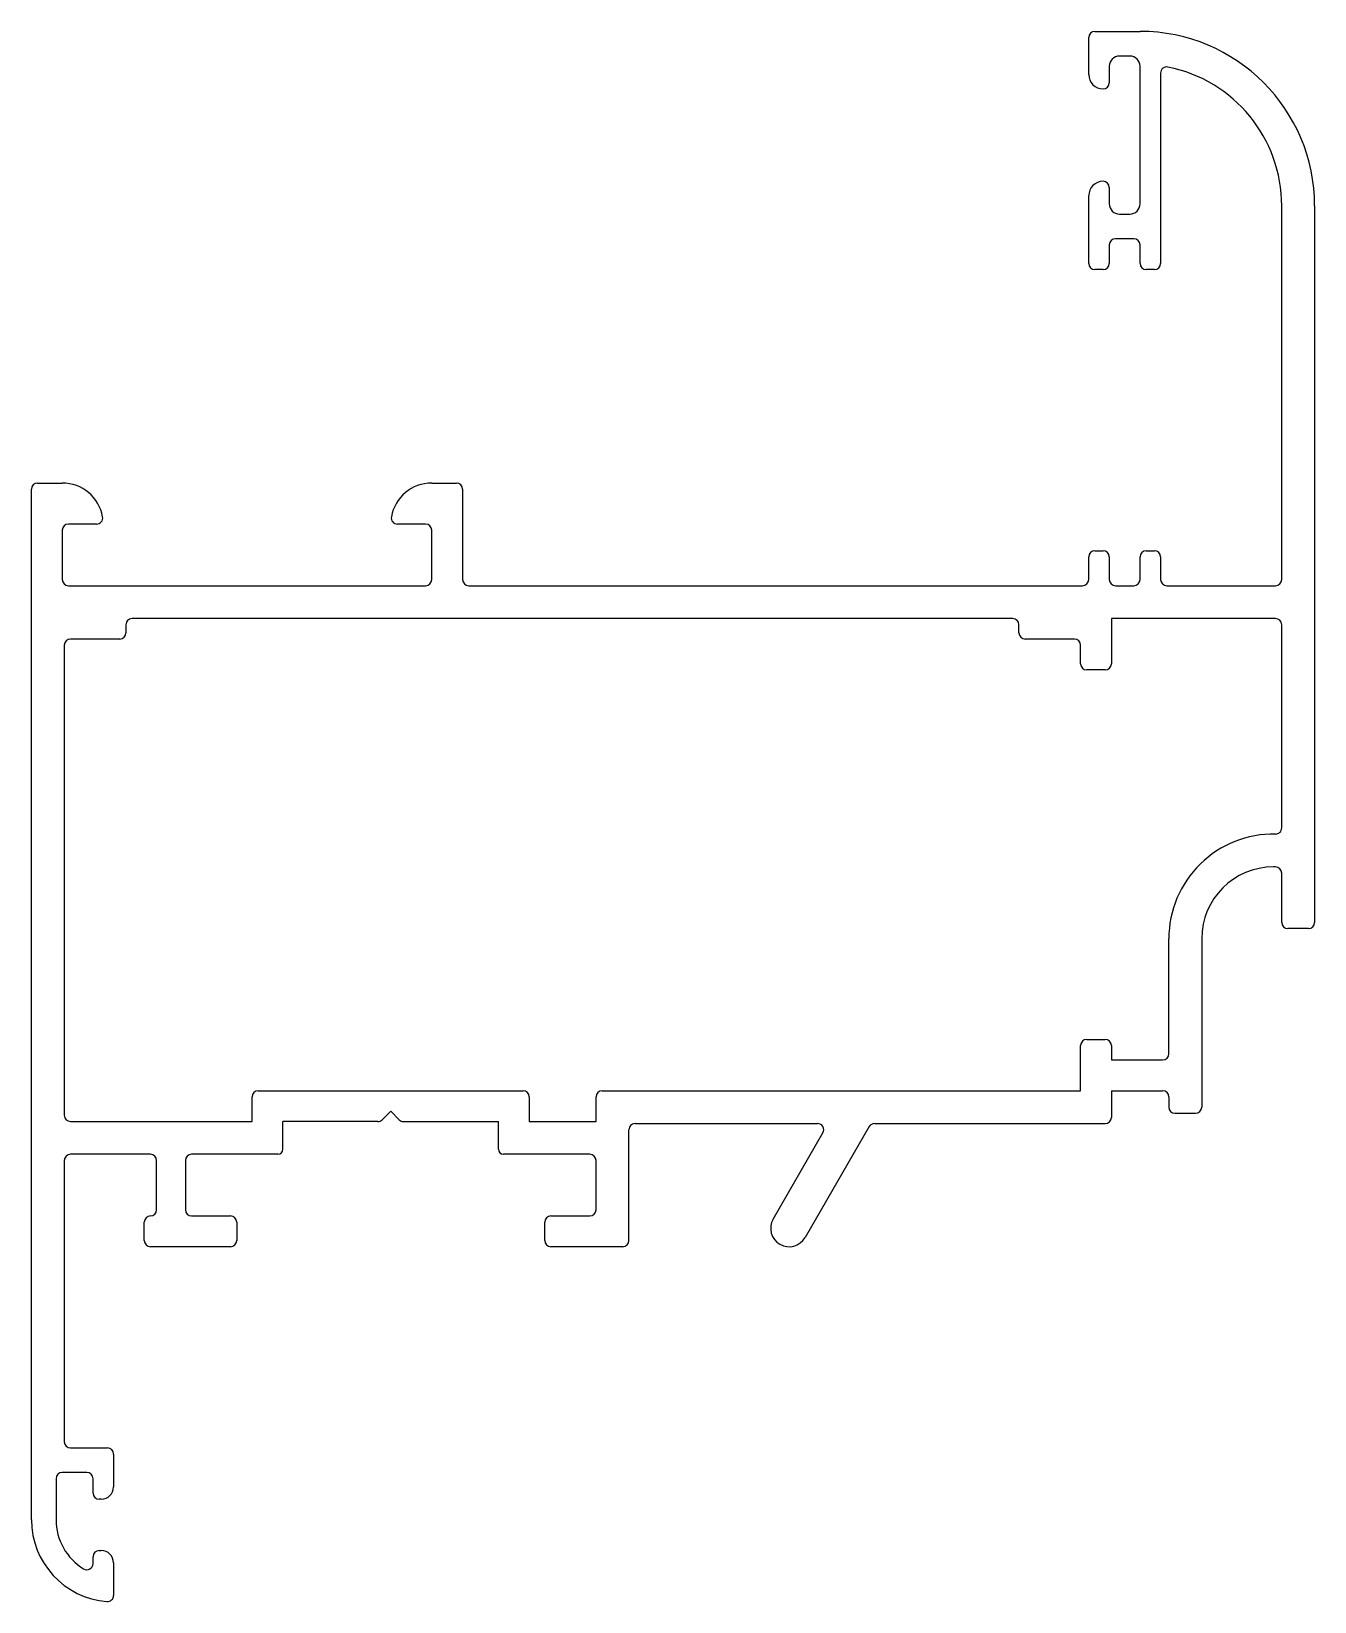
# Model space of a CAD drawing. Extents: x 805.8 to 868.3, y 726.3 to 802.8.
import ezdxf

# ---------------------------------------------------------------- set-up
doc = ezdxf.new("R2010")
doc.units = 0
doc.layers.get('0').update_dxf_attribs({"linetype": 'CONTINUOUS'})

msp = doc.modelspace()

# ---------------------------------------------------------------- linework, layer by layer
for p, q in [((857.294, 800.701), (857.294, 802.501)), ((857.594, 802.801), (859.794, 802.801)), ((858.294, 801.101), (858.294, 800.301)), ((859.294, 801.601), (858.794, 801.601)), ((859.794, 794.401), (859.794, 801.101)), ((860.794, 800.772), (860.794, 791.501)), ((857.294, 791.501), (857.294, 794.801)), ((858.294, 795.201), (858.294, 794.401)), ((866.694, 776.101), (866.694, 794.301)), ((868.294, 794.301), (868.294, 759.401)), ((858.794, 793.901), (859.294, 793.901)), ((859.494, 792.701), (858.594, 792.701)), ((858.294, 792.401), (858.294, 791.501)), ((859.794, 791.501), (859.794, 792.401)), ((857.994, 791.201), (857.594, 791.201)), ((860.494, 791.201), (860.094, 791.201)), ((805.794, 730.3), (805.794, 780.5)), ((806.094, 780.8), (807.294, 780.8)), ((825.294, 780.8), (826.494, 780.8)), ((826.794, 780.5), (826.794, 776.1)), ((808.967, 778.8), (807.594, 778.8)), ((824.994, 778.8), (823.621, 778.8)), ((807.294, 778.5), (807.294, 776.1)), ((825.294, 776.1), (825.294, 778.5)), ((857.294, 776.1), (857.294, 777.201)), ((857.594, 777.501), (857.994, 777.501)), ((858.294, 777.201), (858.294, 776.101)), ((859.794, 776.101), (859.794, 777.201)), ((860.094, 777.501), (860.494, 777.501)), ((860.794, 777.201), (860.794, 776.101)), ((807.594, 775.8), (824.994, 775.8)), ((827.094, 775.8), (856.994, 775.8)), ((858.594, 775.801), (859.494, 775.801)), ((861.094, 775.801), (866.394, 775.801)), ((853.594, 774.2), (810.694, 774.2)), ((866.394, 774.201), (858.394, 774.201)), ((858.394, 774.201), (858.394, 772)), ((810.394, 773.9), (810.394, 773.5)), ((853.894, 773.5), (853.894, 773.9)), ((866.694, 764), (866.694, 773.901)), ((807.394, 772.9), (807.394, 750)), ((810.094, 773.2), (807.694, 773.2)), ((856.594, 773.2), (854.194, 773.2)), ((856.894, 772), (856.894, 772.9)), ((858.094, 771.7), (857.194, 771.7)), ((866.394, 762.101), (866.294, 762.101)), ((866.694, 759.401), (866.694, 761.801)), ((867.994, 759.101), (866.994, 759.101)), ((861.194, 753), (861.194, 758.601)), ((862.794, 758.601), (862.794, 750.4)), ((857.194, 753.7), (858.094, 753.7)), ((856.894, 751.2), (856.894, 753.4)), ((858.394, 753.4), (858.394, 752.7)), ((858.394, 752.7), (860.894, 752.7)), ((816.844, 751.2), (829.744, 751.2)), ((833.594, 751.2), (856.894, 751.2)), ((858.394, 751.2), (858.394, 749.9)), ((858.394, 751.2), (860.894, 751.2)), ((816.544, 749.7), (816.544, 750.9)), ((830.044, 750.9), (830.044, 749.7)), ((833.294, 749.7), (833.294, 750.9)), ((861.194, 750.9), (861.194, 750.4)), ((807.694, 749.7), (816.544, 749.7)), ((822.67, 749.7), (818.044, 749.7)), ((818.044, 748.35), (818.044, 749.7)), ((823.294, 750.2), (822.882, 749.788)), ((823.706, 749.788), (823.294, 750.2)), ((823.918, 749.7), (828.544, 749.7)), ((828.544, 748.35), (828.544, 749.7)), ((830.044, 749.7), (833.294, 749.7)), ((835.194, 749.6), (844.087, 749.6)), ((846.859, 749.6), (858.094, 749.6)), ((861.494, 750.1), (862.494, 750.1)), ((834.894, 743.9), (834.894, 749.3)), ((841.922, 744.949), (844.347, 749.15)), ((846.599, 749.45), (843.481, 744.049)), ((811.594, 748.1), (807.694, 748.1)), ((817.794, 748.1), (813.594, 748.1)), ((832.994, 748.1), (828.794, 748.1)), ((807.394, 747.8), (807.394, 734.1)), ((811.894, 745.4), (811.894, 747.8)), ((813.294, 747.8), (813.294, 745.4)), ((833.294, 745.4), (833.294, 747.8)), ((813.594, 745.1), (815.494, 745.1)), ((831.094, 745.1), (832.994, 745.1)), ((811.294, 743.9), (811.294, 744.8)), ((815.794, 744.8), (815.794, 743.9)), ((830.794, 743.9), (830.794, 744.8)), ((815.494, 743.6), (811.594, 743.6)), ((834.594, 743.6), (831.094, 743.6)), ((807.694, 733.8), (809.494, 733.8)), ((809.794, 733.5), (809.794, 731.9)), ((806.994, 732.3), (806.994, 730.3)), ((808.494, 732.6), (807.294, 732.6)), ((808.794, 731.6), (808.794, 732.3)), ((809.194, 731.3), (809.094, 731.3)), ((808.794, 728.164), (808.794, 728.5)), ((809.094, 728.8), (809.194, 728.8)), ((809.794, 728.2), (809.794, 726.612))]:
    msp.add_line(p, q)
for centre, radius, start, end in [((857.594, 802.501), 0.3, 90, 180), ((859.794, 794.301), 8.5, 360, 90), ((858.794, 801.101), 0.5, 90, 180), ((859.294, 801.101), 0.5, 0, 90), ((861.094, 800.772), 0.3, 78.64019, 180), ((859.794, 794.301), 6.9, 0, 78.64019), ((857.994, 800.701), 0.7, 180, 270), ((857.994, 800.301), 0.3, 270, 0), ((857.994, 794.801), 0.7, 90, 180), ((857.994, 795.201), 0.3, 0, 90), ((858.794, 794.401), 0.5, 180, 270), ((859.294, 794.401), 0.5, 270, 360), ((858.594, 792.401), 0.3, 90, 180), ((859.494, 792.401), 0.3, 360, 90), ((857.594, 791.501), 0.3, 180, 270), ((857.994, 791.501), 0.3, 270, 0), ((860.094, 791.501), 0.3, 180, 270), ((860.494, 791.501), 0.3, 270, 0), ((806.094, 780.5), 0.3, 90, 180), ((807.294, 778.8), 2, 10.16425, 90), ((825.294, 778.8), 2, 90, 169.83575), ((826.494, 780.5), 0.3, 0, 90), ((807.594, 778.5), 0.3, 90, 180), ((808.967, 779.1), 0.3, 270, 10.16425), ((823.621, 779.1), 0.3, 169.83575, 270), ((824.994, 778.5), 0.3, 0, 90), ((857.594, 777.201), 0.3, 90, 180), ((857.994, 777.201), 0.3, 0, 90), ((860.094, 777.201), 0.3, 90, 180), ((860.494, 777.201), 0.3, 360, 90), ((807.594, 776.1), 0.3, 180, 270), ((824.994, 776.1), 0.3, 270, 0), ((827.094, 776.1), 0.3, 180, 270), ((856.994, 776.1), 0.3, 270, 0), ((858.594, 776.101), 0.3, 180, 270), ((859.494, 776.101), 0.3, 270, 360), ((861.094, 776.101), 0.3, 180, 270), ((866.394, 776.101), 0.3, 270, 0), ((810.694, 773.9), 0.3, 90, 180), ((853.594, 773.9), 0.3, 0, 90), ((866.394, 773.901), 0.3, 0, 90), ((810.094, 773.5), 0.3, 270, 0), ((854.194, 773.5), 0.3, 180, 270), ((807.694, 772.9), 0.3, 90, 180), ((856.594, 772.9), 0.3, 0, 90), ((857.194, 772), 0.3, 180, 270), ((858.094, 772), 0.3, 270, 0), ((866.294, 758.601), 5.1, 88.93891, 180), ((866.394, 764), 0.3, 268.93891, 360), ((866.294, 758.601), 3.5, 90, 180), ((866.394, 761.801), 0.3, 360, 90), ((866.994, 759.401), 0.3, 180, 270), ((867.994, 759.401), 0.3, 270, 0), ((857.194, 753.4), 0.3, 90, 180), ((858.094, 753.4), 0.3, 0, 90), ((860.894, 753), 0.3, 270, 0), ((816.844, 750.9), 0.3, 90, 180), ((829.744, 750.9), 0.3, 0, 90), ((833.594, 750.9), 0.3, 90, 180), ((860.894, 750.9), 0.3, 0, 90), ((861.494, 750.4), 0.3, 180, 270), ((862.494, 750.4), 0.3, 270, 0), ((807.694, 750), 0.3, 180, 270), ((822.67, 750), 0.3, 270, 315), ((823.918, 750), 0.3, 225, 270), ((835.194, 749.3), 0.3, 90, 180), ((844.087, 749.3), 0.3, 330, 90), ((846.859, 749.3), 0.3, 90, 150), ((858.094, 749.9), 0.3, 270, 0), ((807.694, 747.8), 0.3, 90, 180), ((811.594, 747.8), 0.3, 0, 90), ((813.594, 747.8), 0.3, 90, 180), ((817.794, 748.35), 0.25, 270, 360), ((828.794, 748.35), 0.25, 180, 270), ((832.994, 747.8), 0.3, 0, 90), ((811.594, 744.8), 0.3, 90, 180), ((811.594, 745.4), 0.3, 270, 0), ((813.594, 745.4), 0.3, 180, 270), ((815.494, 744.8), 0.3, 0, 90), ((831.094, 744.8), 0.3, 90, 180), ((832.994, 745.4), 0.3, 270, 0), ((842.702, 744.499), 0.9, 150, 330), ((811.594, 743.9), 0.3, 180, 270), ((815.494, 743.9), 0.3, 270, 0), ((831.094, 743.9), 0.3, 180, 270), ((834.594, 743.9), 0.3, 270, 0), ((807.694, 734.1), 0.3, 180, 270), ((809.494, 733.5), 0.3, 0, 90), ((807.294, 732.3), 0.3, 90, 180), ((808.494, 732.3), 0.3, 0, 90), ((809.094, 731.6), 0.3, 180, 270), ((809.194, 731.9), 0.6, 270, 0), ((809.794, 730.3), 4, 180, 265.34929), ((809.794, 730.3), 2.8, 180, 238.66775), ((809.094, 728.5), 0.3, 90, 180), ((809.194, 728.2), 0.6, 360, 90), ((808.494, 728.164), 0.3, 238.66775, 0), ((809.494, 726.612), 0.3, 265.34929, 0)]:
    msp.add_arc(centre, radius, start, end)

doc.saveas('drawing.dxf')
